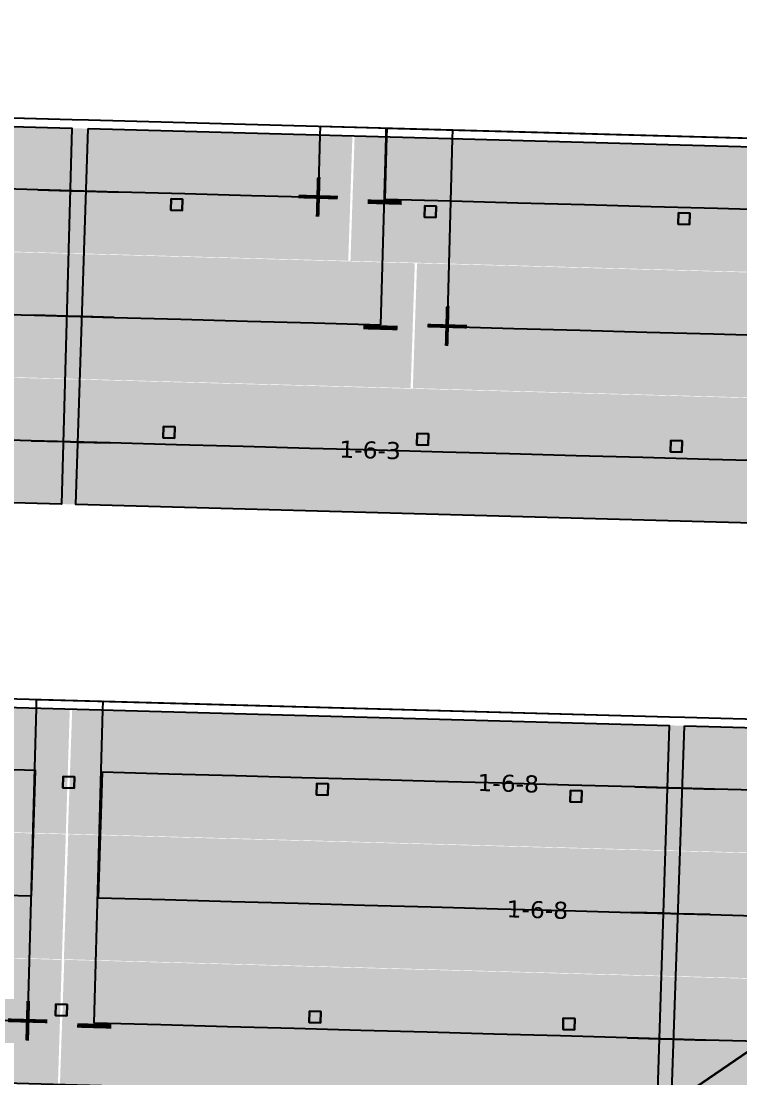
# Model space of a CAD drawing. Header units: metres. Extents: x 1477905 to 1478744, y 4202276 to 4202610.
# Drawn here: x 1478162.43 to 1478175.09, y 4202378.86 to 4202397.47 of the extents above; entities that cross this region are included whole.
import ezdxf

# ---------------------------------------------------------------- set-up
doc = ezdxf.new("R2010")
doc.units = ezdxf.units.M
doc.layers.add('Nouveau Terrain - CN - Courbes', color=22, linetype='Continuous', lineweight=0)
for name, color, linetype in [('PVcase DC Extensions', 170, 'Continuous'), ('PVcase Device Coloring', 7, 'Continuous'), ('PVcase Polarity Symbols', 7, 'Continuous'), ('PVcase Poles', 7, 'Continuous'), ('PVcase PV Modules (full frames)', 142, 'Continuous'), ('PVcase PV Modules (optimised)', 142, 'Continuous'), ('PVcase String Cables', 150, 'Continuous'), ('PVcase Stringing Numbers', 7, 'Continuous'), ('PVcase Strings', 92, 'Continuous')]:
    doc.layers.add(name, color=color, linetype=linetype)
doc.styles.get("Standard").update_dxf_attribs({"font": 'verdana.ttf'})
doc.styles.add('UBS-Style de texte', font='verdana.ttf')

# ---------------------------------------------------------------- blocks, each defined once
blk = doc.blocks.new('3P18@15DEG F FX ID1 PVBlock')
at = {"layer": 'PVcase PV Modules (optimised)', "color": 0}
blk.add_polyline3d([(0, 0, 1.773945735132677), (21.06698842950539, -0.5810537936249766, 1.773945735132684), (20.88445742833417, -7.198992669318528, 7.019385073192552e-15), (-0.1825310011712116, -6.617938875693552, 0)], close=True, dxfattribs=at)

msp = doc.modelspace()

# ---------------------------------------------------------------- hatches: boundary and pattern name
at = {"layer": 'PVcase Device Coloring', "true_color": 0x004f27, "transparency": 33554582}
for points in [[(1478152.818742051, 4202395.873040023), (1478152.745457013, 4202393.673845501), (1478168.19179452, 4202393.247816266), (1478168.265079558, 4202395.447010788)], [(1478168.304055795, 4202395.445935775), (1478168.230770758, 4202393.246741252), (1478184.603788588, 4202392.795153017), (1478184.677073626, 4202394.99434754)], [(1478152.758105498, 4202393.663833709), (1478152.684820461, 4202391.464639186), (1478169.290473065, 4202391.006634595), (1478169.363758103, 4202393.205829117)], [(1478169.40273434, 4202393.204754105), (1478169.329449303, 4202391.005559582), (1478184.530181843, 4202390.586304436), (1478184.60346688, 4202392.785498959)], [(1478152.697468945, 4202391.454627393), (1478152.624183908, 4202389.25543287), (1478184.456575097, 4202388.377455856), (1478184.529860134, 4202390.576650378)], [(1478146.665287697, 4202385.81837181), (1478146.595874422, 4202383.6190705), (1478163.219830808, 4202383.160561066), (1478163.289244084, 4202385.359862376)], [(1478163.332045638, 4202385.358681857), (1478163.255288715, 4202383.159583093), (1478178.685809379, 4202382.733990102), (1478178.762566302, 4202384.933088866)], [(1478147.7831845, 4202383.576660076), (1478147.713771224, 4202381.377358766), (1478163.15011282, 4202380.951605229), (1478163.219526096, 4202383.150906539)], [(1478163.262327651, 4202383.149726019), (1478163.185570728, 4202380.950627255), (1478179.780832508, 4202380.492909253), (1478179.857589431, 4202382.692008017)], [(1478131.313779562, 4202381.820028041), (1478131.244366286, 4202379.620726731), (1478163.080394833, 4202378.742649391), (1478163.149808109, 4202380.941950701)], [(1478163.192609663, 4202380.940770182), (1478163.11585274, 4202378.741671418), (1478194.941259645, 4202377.863887033), (1478195.018016568, 4202380.062985797)]]:
    msp.add_hatch(color=118, dxfattribs=at).paths.add_polyline_path(points, flags=0)

# ---------------------------------------------------------------- linework, layer by layer
at = {"layer": 'Nouveau Terrain - CN - Courbes', "linetype": 'Continuous', "lineweight": 35}
msp.add_polyline3d([(1478113.089955006, 4202394.656081598, 80), (1478114.871404841, 4202391.113305584, 80), (1478117.07712015, 4202386.019406037, 80), (1478118.708038083, 4202383.220201635, 80), (1478120.217768105, 4202381.848457693, 80), (1478124.936661209, 4202379.170864936, 80), (1478128.488667265, 4202376.942604651, 80), (1478146.541307, 4202371.499062004, 80), (1478150.382752854, 4202370.897508643, 80), (1478154.257961137, 4202370.857641023, 80), (1478158.166931851, 4202371.379459148, 80), (1478163.243427384, 4202372.797806688, 80), (1478167.362408115, 4202374.391370058, 80), (1478170.702755752, 4202376.232581834, 80), (1478177.097571448, 4202380.604753485, 80), (1478179.79088818, 4202382.881526322, 80), (1478185.739123599, 4202391.800957453, 80), (1478190.94616352, 4202400.117063072, 80), (1478192.88895124, 4202402.352852366, 80), (1478208.666926566, 4202422.322712625, 80)], dxfattribs=at)
at = {"layer": 'PVcase DC Extensions'}
for points in [[(1478162.7291856, 4202394.499089733, 82.90935822342513), (1478163.295969987, 4202394.483457115, 82.90964163638263), (1478163.578272114, 4202394.475670869, 82.90401130693212), (1478164.144926641, 4202394.460041832, 82.89187126533847)], [(1478164.071319895, 4202392.251193251, 82.29982904230883), (1478163.504665369, 4202392.266822288, 82.31196908344496), (1478163.235333434, 4202392.274250799, 82.31746373507166), (1478162.668549047, 4202392.289883418, 82.31718032223885)], [(1478162.607912494, 4202390.080677102, 81.72500242080304), (1478163.174696881, 4202390.065044483, 81.72528583376068), (1478163.431058623, 4202390.057973708, 81.7199268604632), (1478163.99771315, 4202390.042344671, 81.70778681907615)], [(1478173.239639878, 4202383.984810153, 82.49373350881044), (1478173.806361908, 4202383.969179252, 82.48531830054213), (1478174.07469048, 4202383.961778416, 82.47972382615029), (1478174.64126366, 4202383.946151622, 82.46424365302636)], [(1478174.564169788, 4202381.73739922, 81.8722864216409), (1478173.997596609, 4202381.753026016, 81.88776659534254), (1478173.736643921, 4202381.760223416, 81.89320554998268), (1478173.169921891, 4202381.775854316, 81.9016207579994)], [(1478173.100203903, 4202379.566898478, 81.30950800722982), (1478173.666925933, 4202379.551267576, 81.3010927986702), (1478173.920502737, 4202379.544273612, 81.29580936354452), (1478174.487075916, 4202379.528646818, 81.28032919050595)]]:
    msp.add_polyline3d(points, dxfattribs=at)
at = {"layer": 'PVcase Poles'}
for points in [[(1478165.068056578, 4202394.138657781, 79.42813706958549), (1478165.07357073, 4202394.338581753, 79.42813706958549), (1478165.07357073, 4202394.338581753, 82.84624111600563), (1478165.068056578, 4202394.138657781, 82.79263898945062), (1478165.068056578, 4202394.138657781, 79.42813706958549), (1478165.267980549, 4202394.133143629, 79.42813706958549), (1478165.267980549, 4202394.133143629, 82.78835580590642), (1478165.068056578, 4202394.138657781, 82.79263898945062), (1478165.267980549, 4202394.133143629, 82.78835580590642), (1478165.273494701, 4202394.333067601, 82.84195793246143), (1478165.273494701, 4202394.333067601, 79.42813706958549), (1478165.267980549, 4202394.133143629, 79.42813706958549), (1478165.273494701, 4202394.333067601, 79.42813706958549), (1478165.07357073, 4202394.338581753, 79.42813706958549), (1478165.273494701, 4202394.333067601, 79.42813706958549), (1478165.273494701, 4202394.333067601, 82.84195793246143), (1478165.07357073, 4202394.338581753, 82.84624111600563)], [(1478169.534333614, 4202394.015472295, 79.33356915029123), (1478169.539847767, 4202394.215396266, 79.33356915029123), (1478169.539847767, 4202394.215396266, 82.75055532041313), (1478169.534333614, 4202394.015472295, 82.69695319385812), (1478169.534333614, 4202394.015472295, 79.33356915029123), (1478169.734257585, 4202394.009958142, 79.33356915029123), (1478169.734257585, 4202394.009958142, 82.69267001031393), (1478169.534333614, 4202394.015472295, 82.69695319385812), (1478169.734257585, 4202394.009958142, 82.69267001031393), (1478169.739771737, 4202394.209882114, 82.74627213686892), (1478169.739771737, 4202394.209882114, 79.33356915029123), (1478169.734257585, 4202394.009958142, 79.33356915029123), (1478169.739771737, 4202394.209882114, 79.33356915029123), (1478169.539847767, 4202394.215396266, 79.33356915029123), (1478169.739771737, 4202394.209882114, 79.33356915029123), (1478169.739771737, 4202394.209882114, 82.74627213686892), (1478169.539847767, 4202394.215396266, 82.75055532041313)], [(1478174.000610651, 4202393.892286808, 79.23900123100185), (1478174.006124803, 4202394.09221078, 79.23900123100185), (1478174.006124803, 4202394.09221078, 82.6548695248239), (1478174.000610651, 4202393.892286808, 82.60126739826889), (1478174.000610651, 4202393.892286808, 79.23900123100185), (1478174.200534621, 4202393.886772656, 79.23900123100185), (1478174.200534621, 4202393.886772656, 82.59698421472469), (1478174.000610651, 4202393.892286808, 82.60126739826889), (1478174.200534621, 4202393.886772656, 82.59698421472469), (1478174.206048774, 4202394.086696628, 82.65058634127969), (1478174.206048774, 4202394.086696628, 79.23900123100185), (1478174.200534621, 4202393.886772656, 79.23900123100185), (1478174.206048774, 4202394.086696628, 79.23900123100185), (1478174.006124803, 4202394.09221078, 79.23900123100185), (1478174.206048774, 4202394.086696628, 79.23900123100185), (1478174.206048774, 4202394.086696628, 82.65058634127969), (1478174.006124803, 4202394.09221078, 82.6548695248239)], [(1478164.934467645, 4202390.129816986, 79.40041885804969), (1478164.939981798, 4202390.329740957, 79.40041885804969), (1478164.939981798, 4202390.329740957, 81.77174328142127), (1478164.934467645, 4202390.129816986, 81.71814115486626), (1478164.934467645, 4202390.129816986, 79.40041885804969), (1478165.134391616, 4202390.124302833, 79.40041885804969), (1478165.134391616, 4202390.124302833, 81.71385797132206), (1478164.934467645, 4202390.129816986, 81.71814115486626), (1478165.134391616, 4202390.124302833, 81.71385797132206), (1478165.139905768, 4202390.324226805, 81.76746009787706), (1478165.139905768, 4202390.324226805, 79.40041885804969), (1478165.134391616, 4202390.124302833, 79.40041885804969), (1478165.139905768, 4202390.324226805, 79.40041885804969), (1478164.939981798, 4202390.329740957, 79.40041885804969), (1478165.139905768, 4202390.324226805, 79.40041885804969), (1478165.139905768, 4202390.324226805, 81.76746009787706), (1478164.939981798, 4202390.329740957, 81.77174328142127)], [(1478169.400744681, 4202390.0066315, 79.30585093877227), (1478169.406258834, 4202390.206555472, 79.30585093877227), (1478169.406258834, 4202390.206555472, 81.67605748608536), (1478169.400744681, 4202390.0066315, 81.62245535953035), (1478169.400744681, 4202390.0066315, 79.30585093877227), (1478169.600668652, 4202390.001117348, 79.30585093877227), (1478169.600668652, 4202390.001117348, 81.61817217598615), (1478169.400744681, 4202390.0066315, 81.62245535953035), (1478169.600668652, 4202390.001117348, 81.61817217598615), (1478169.606182804, 4202390.201041319, 81.67177430254115), (1478169.606182804, 4202390.201041319, 79.30585093877227), (1478169.600668652, 4202390.001117348, 79.30585093877227), (1478169.606182804, 4202390.201041319, 79.30585093877227), (1478169.406258834, 4202390.206555472, 79.30585093877227), (1478169.606182804, 4202390.201041319, 79.30585093877227), (1478169.606182804, 4202390.201041319, 81.67177430254115), (1478169.406258834, 4202390.206555472, 81.67605748608536)], [(1478173.867021718, 4202389.883446013, 79.21128301947091), (1478173.87253587, 4202390.083369984, 79.21128301947091), (1478173.87253587, 4202390.083369984, 81.5803716902428), (1478173.867021718, 4202389.883446013, 81.5267695636878), (1478173.867021718, 4202389.883446013, 79.21128301947091), (1478174.066945688, 4202389.87793186, 79.21128301947091), (1478174.066945688, 4202389.87793186, 81.52248638014359), (1478173.867021718, 4202389.883446013, 81.5267695636878), (1478174.066945688, 4202389.87793186, 81.52248638014359), (1478174.072459841, 4202390.077855832, 81.5760885066986), (1478174.072459841, 4202390.077855832, 79.21128301947091), (1478174.066945688, 4202389.87793186, 79.21128301947091), (1478174.072459841, 4202390.077855832, 79.21128301947091), (1478173.87253587, 4202390.083369984, 79.21128301947091), (1478174.072459841, 4202390.077855832, 79.21128301947091), (1478174.072459841, 4202390.077855832, 81.5760885066986), (1478173.87253587, 4202390.083369984, 81.5803716902428)], [(1478163.165631531, 4202383.966740879, 79.37466139223618), (1478163.171145683, 4202384.166664851, 79.37466139223618), (1478163.171145683, 4202384.166664851, 82.61752534293899), (1478163.165631531, 4202383.966740879, 82.56392960103348), (1478163.165631531, 4202383.966740879, 79.37466139223618), (1478163.365555502, 4202383.961226727, 79.37466139223618), (1478163.365555502, 4202383.961226727, 82.5609609466891), (1478163.165631531, 4202383.966740879, 82.56392960103348), (1478163.365555502, 4202383.961226727, 82.5609609466891), (1478163.371069654, 4202384.161150699, 82.6145566885946), (1478163.371069654, 4202384.161150699, 79.37466139223618), (1478163.365555502, 4202383.961226727, 79.37466139223618), (1478163.371069654, 4202384.161150699, 79.37466139223618), (1478163.171145683, 4202384.166664851, 79.37466139223618), (1478163.371069654, 4202384.161150699, 79.37466139223618), (1478163.371069654, 4202384.161150699, 82.6145566885946), (1478163.171145683, 4202384.166664851, 82.61752534293899)], [(1478167.632440617, 4202383.843540719, 79.27495654584072), (1478167.63795477, 4202384.04346469, 79.27495654584072), (1478167.63795477, 4202384.04346469, 82.55119806859466), (1478167.632440617, 4202383.843540719, 82.49760232668915), (1478167.632440617, 4202383.843540719, 79.27495654584072), (1478167.832364588, 4202383.838026566, 79.27495654584072), (1478167.832364588, 4202383.838026566, 82.49463367234476), (1478167.632440617, 4202383.843540719, 82.49760232668915), (1478167.832364588, 4202383.838026566, 82.49463367234476), (1478167.83787874, 4202384.037950538, 82.54822941425026), (1478167.83787874, 4202384.037950538, 79.27495654584072), (1478167.832364588, 4202383.838026566, 79.27495654584072), (1478167.83787874, 4202384.037950538, 79.27495654584072), (1478167.63795477, 4202384.04346469, 79.27495654584072), (1478167.83787874, 4202384.037950538, 79.27495654584072), (1478167.83787874, 4202384.037950538, 82.54822941425026), (1478167.63795477, 4202384.04346469, 82.55119806859466)], [(1478172.099249704, 4202383.720340557, 79.17525169942871), (1478172.104763856, 4202383.920264529, 79.17525169942871), (1478172.104763856, 4202383.920264529, 82.48487079400046), (1478172.099249704, 4202383.720340557, 82.43127505209495), (1478172.099249704, 4202383.720340557, 79.17525169942871), (1478172.299173674, 4202383.714826405, 79.17525169942871), (1478172.299173674, 4202383.714826405, 82.42830639775056), (1478172.099249704, 4202383.720340557, 82.43127505209495), (1478172.299173674, 4202383.714826405, 82.42830639775056), (1478172.304687827, 4202383.914750377, 82.48190213965607), (1478172.304687827, 4202383.914750377, 79.17525169942871), (1478172.299173674, 4202383.714826405, 79.17525169942871), (1478172.304687827, 4202383.914750377, 79.17525169942871), (1478172.104763856, 4202383.920264529, 79.17525169942871), (1478172.304687827, 4202383.914750377, 79.17525169942871), (1478172.304687827, 4202383.914750377, 82.48190213965607), (1478172.104763856, 4202383.920264529, 82.48487079400046)], [(1478163.039100308, 4202379.957705423, 79.26153145433534), (1478163.04461446, 4202380.157629395, 79.26153145433534), (1478163.04461446, 4202380.157629395, 81.54289950767689), (1478163.039100308, 4202379.957705423, 81.48930376577138), (1478163.039100308, 4202379.957705423, 79.26153145433534), (1478163.239024279, 4202379.952191271, 79.26153145433534), (1478163.239024279, 4202379.952191271, 81.486335111427), (1478163.039100308, 4202379.957705423, 81.48930376577138), (1478163.239024279, 4202379.952191271, 81.486335111427), (1478163.244538431, 4202380.152115243, 81.5399308533325), (1478163.244538431, 4202380.152115243, 79.26153145433534), (1478163.239024279, 4202379.952191271, 79.26153145433534), (1478163.244538431, 4202380.152115243, 79.26153145433534), (1478163.04461446, 4202380.157629395, 79.26153145433534), (1478163.244538431, 4202380.152115243, 79.26153145433534), (1478163.244538431, 4202380.152115243, 81.5399308533325), (1478163.04461446, 4202380.157629395, 81.54289950767689)], [(1478167.505909394, 4202379.834505263, 79.17029646549767), (1478167.511423547, 4202380.034429234, 79.17029646549767), (1478167.511423547, 4202380.034429234, 81.47657223333256), (1478167.505909394, 4202379.834505263, 81.42297649142705), (1478167.505909394, 4202379.834505263, 79.17029646549767), (1478167.705833365, 4202379.82899111, 79.17029646549767), (1478167.705833365, 4202379.82899111, 81.42000783708265), (1478167.505909394, 4202379.834505263, 81.42297649142705), (1478167.705833365, 4202379.82899111, 81.42000783708265), (1478167.711347517, 4202380.028915082, 81.47360357898816), (1478167.711347517, 4202380.028915082, 79.17029646549767), (1478167.705833365, 4202379.82899111, 79.17029646549767), (1478167.711347517, 4202380.028915082, 79.17029646549767), (1478167.511423547, 4202380.034429234, 79.17029646549767), (1478167.711347517, 4202380.028915082, 79.17029646549767), (1478167.711347517, 4202380.028915082, 81.47360357898816), (1478167.511423547, 4202380.034429234, 81.47657223333256)], [(1478171.972718481, 4202379.711305101, 79.0772439876573), (1478171.978232633, 4202379.911229073, 79.0772439876573), (1478171.978232633, 4202379.911229073, 81.41024495873663), (1478171.972718481, 4202379.711305101, 81.35664921683112), (1478171.972718481, 4202379.711305101, 79.0772439876573), (1478172.172642451, 4202379.705790949, 79.0772439876573), (1478172.172642451, 4202379.705790949, 81.35368056248673), (1478171.972718481, 4202379.711305101, 81.35664921683112), (1478172.172642451, 4202379.705790949, 81.35368056248673), (1478172.178156604, 4202379.905714921, 81.40727630439224), (1478172.178156604, 4202379.905714921, 79.0772439876573), (1478172.172642451, 4202379.705790949, 79.0772439876573), (1478172.178156604, 4202379.905714921, 79.0772439876573), (1478171.978232633, 4202379.911229073, 79.0772439876573), (1478172.178156604, 4202379.905714921, 79.0772439876573), (1478172.178156604, 4202379.905714921, 81.40727630439224), (1478171.978232633, 4202379.911229073, 81.41024495873663)]]:
    msp.add_polyline3d(points, dxfattribs=at)
at = {"layer": 'PVcase String Cables'}
for points in [[(1478195.321906073, 4202415.617837013, 82.8334404731007), (1478196.031156471, 4202415.598274995, 82.82135230132256), (1478196.031156471, 4202415.598274995, 79.2095591143313), (1478196.920858159, 4202415.573735903, 79.2), (1478196.839460562, 4202412.609262356, 79.2), (1478196.758062965, 4202409.644788809, 79.19999999999999), (1478196.676665368, 4202406.680315262, 79.18995935706012), (1478196.595267771, 4202403.715841715, 79.12778018745232), (1478196.513870174, 4202400.751368168, 79.06387983005455), (1478196.432472577, 4202397.786894621, 78.99806515118361), (1478196.351074979, 4202394.822421074, 78.9367963726739), (1478195.459401897, 4202394.847014529, 78.96292295827881), (1478195.459401897, 4202394.847014529, 82.40454656742232), (1478184.950695873, 4202395.136857736, 82.7383318643755), (1478184.682069472, 4202395.144266787, 82.7475016227976), (1478163.61991048, 4202395.725187377, 83.19873862015675), (1478163.330271285, 4202395.733175987, 83.20443649183466), (1478142.263285487, 4202396.314229707, 83.19390223641838), (1478141.987651624, 4202396.321832033, 83.19058875002122), (1478121.511965347, 4202396.886576975, 82.88971061268275), (1478121.507829733, 4202396.736634006, 82.88970194164665), (1478121.355631795, 4202391.218466414, 81.41039153570513)], [(1478195.321906073, 4202415.617837013, 82.8334404731007), (1478196.031156471, 4202415.598274995, 82.82135230132256), (1478196.031156471, 4202415.598274995, 79.2095591143313), (1478196.920858159, 4202415.573735903, 79.2), (1478196.839460562, 4202412.609262357, 79.20000000000002), (1478196.758062965, 4202409.644788809, 79.19999999999999), (1478196.676665368, 4202406.680315263, 79.18995935708016), (1478196.595267771, 4202403.715841715, 79.12778018745232), (1478196.513870174, 4202400.751368169, 79.06387983007805), (1478196.432472577, 4202397.786894621, 78.99806515118361), (1478196.351074979, 4202394.822421075, 78.93679637269388), (1478195.459401897, 4202394.84701453, 78.9629229582988), (1478195.459401897, 4202394.84701453, 82.40454656742338), (1478184.950695873, 4202395.136857738, 82.73833186437763), (1478184.682069472, 4202395.144266788, 82.74750162279825), (1478163.61991048, 4202395.725187381, 83.19873862015442), (1478163.330271285, 4202395.73317599, 83.20443649183461), (1478142.263285487, 4202396.314229712, 83.19390223641831), (1478141.987651624, 4202396.321832038, 83.19058875002302), (1478135.563708402, 4202396.499012397, 83.09619269194285), (1478135.559572788, 4202396.349069422, 83.09618402090868), (1478135.529239726, 4202395.249298138, 82.80135732739441)], [(1478195.321906073, 4202415.617837013, 82.8334404731007), (1478196.031156471, 4202415.598274995, 82.82135230132256), (1478196.031156471, 4202415.598274995, 79.2095591143313), (1478196.920858159, 4202415.573735903, 79.2), (1478196.839460562, 4202412.609262356, 79.2), (1478196.758062965, 4202409.644788809, 79.19999999999999), (1478196.676665368, 4202406.680315262, 79.18995935706012), (1478196.595267771, 4202403.715841715, 79.12778018745232), (1478196.513870174, 4202400.751368168, 79.06387983005455), (1478196.432472577, 4202397.786894621, 78.99806515118361), (1478196.351074979, 4202394.822421074, 78.9367963726739), (1478195.459401897, 4202394.847014529, 78.96292295827881), (1478195.459401897, 4202394.847014529, 82.40454656742232), (1478184.950695873, 4202395.136857737, 82.73833186437656), (1478184.682069472, 4202395.144266788, 82.74750162279825), (1478163.61991048, 4202395.725187381, 83.1987386201594), (1478163.330271285, 4202395.73317599, 83.20443649183461), (1478142.263285487, 4202396.314229712, 83.19390223641831), (1478141.987651624, 4202396.321832038, 83.19058875002302), (1478136.744830169, 4202396.466435587, 83.11354857991444), (1478136.740694555, 4202396.316492612, 83.11353990888061), (1478136.649429055, 4202393.007523173, 82.22647135915784)], [(1478195.321906073, 4202415.617837013, 82.8334404731007), (1478196.031156471, 4202415.598274995, 82.82135230132256), (1478196.031156471, 4202415.598274995, 79.2095591143313), (1478196.920858159, 4202415.573735903, 79.2), (1478196.839460562, 4202412.609262357, 79.20000000000002), (1478196.758062965, 4202409.644788809, 79.19999999999999), (1478196.676665368, 4202406.680315263, 79.18995935708016), (1478196.595267771, 4202403.715841715, 79.12778018744592), (1478196.513870174, 4202400.751368169, 79.0638798300722), (1478196.432472577, 4202397.786894621, 78.99806515117693), (1478196.35107498, 4202394.822421075, 78.93679637268718), (1478195.459401897, 4202394.84701453, 78.9629229582988), (1478195.459401897, 4202394.84701453, 82.40454656742338), (1478184.950695873, 4202395.136857738, 82.73833186437763), (1478184.682069473, 4202395.144266789, 82.74750162279393), (1478163.61991048, 4202395.725187381, 83.19873862015442), (1478163.330271285, 4202395.733175991, 83.2044364918346), (1478142.263285487, 4202396.314229713, 83.1939022364183), (1478141.987651624, 4202396.321832038, 83.1905887500227), (1478136.736136016, 4202396.466675383, 83.11342082445451), (1478136.732000401, 4202396.316732408, 83.11341215342067), (1478136.701667339, 4202395.216961123, 82.81858545990983)], [(1478195.321906073, 4202415.617837013, 82.8334404731007), (1478196.031156471, 4202415.598274995, 82.82135230132256), (1478196.031156471, 4202415.598274995, 79.2095591143313), (1478196.920858159, 4202415.573735903, 79.2), (1478196.839460562, 4202412.609262356, 79.2), (1478196.758062965, 4202409.644788809, 79.19999999999999), (1478196.676665368, 4202406.680315262, 79.18995935706012), (1478196.595267771, 4202403.715841715, 79.12778018744592), (1478196.513870174, 4202400.751368168, 79.0638798300487), (1478196.432472577, 4202397.786894621, 78.99806515117693), (1478196.35107498, 4202394.822421074, 78.9367963726672), (1478195.459401897, 4202394.847014529, 78.96292295827881), (1478195.459401897, 4202394.847014529, 82.40454656742232), (1478184.950695873, 4202395.136857737, 82.73833186437656), (1478184.682069472, 4202395.144266788, 82.74750162279825), (1478163.61991048, 4202395.725187381, 83.19873862015442), (1478163.330271285, 4202395.733175991, 83.2044364918346), (1478142.263285487, 4202396.314229713, 83.1939022364183), (1478141.987651624, 4202396.321832038, 83.1905887500227), (1478137.917257783, 4202396.434098573, 83.13077671243978), (1478137.913122169, 4202396.284155597, 83.13076804140627), (1478137.821856668, 4202392.975186159, 82.24369949167325)], [(1478195.321906073, 4202415.617837013, 82.8334404731007), (1478196.031156471, 4202415.598274995, 82.82135230132256), (1478196.031156471, 4202415.598274995, 79.2095591143313), (1478196.920858159, 4202415.573735903, 79.2), (1478196.839460562, 4202412.609262357, 79.20000000000002), (1478196.758062965, 4202409.644788809, 79.19999999999999), (1478196.676665368, 4202406.680315263, 79.18995935708016), (1478196.595267771, 4202403.715841715, 79.12778018745232), (1478196.513870174, 4202400.751368169, 79.06387983007805), (1478196.432472577, 4202397.786894621, 78.99806515118361), (1478196.351074979, 4202394.822421075, 78.93679637269388), (1478195.459401897, 4202394.84701453, 78.9629229582988), (1478195.459401897, 4202394.84701453, 82.40454656742338), (1478184.950695873, 4202395.136857737, 82.73833186437656), (1478184.682069472, 4202395.144266788, 82.74750162279825), (1478163.61991048, 4202395.725187378, 83.19873862015741), (1478163.330271285, 4202395.733175988, 83.20443649183464), (1478152.211260563, 4202396.039852159, 83.19887658402243), (1478152.207124949, 4202395.889909186, 83.19887657398051), (1478152.054927011, 4202390.371741593, 81.71972554630504)], [(1478194.468032005, 4202384.649969595, 82.21840412858013), (1478195.177436836, 4202384.630403308, 82.19902144339804), (1478195.177436836, 4202384.630403308, 78.75562427276317), (1478196.270473313, 4202384.600255973, 78.72432380726131), (1478196.340604722, 4202387.15441871, 78.7782600811601), (1478196.410736132, 4202389.708581448, 78.82981128767032), (1478196.480867542, 4202392.262744185, 78.87826448598356), (1478196.550998952, 4202394.816906922, 78.93093847375697), (1478195.459401897, 4202394.847014529, 78.96292295827881), (1478195.459401897, 4202394.847014529, 82.40454656742232), (1478184.950695873, 4202395.136857736, 82.7383318643755), (1478184.682069472, 4202395.144266787, 82.7475016227976), (1478163.61991048, 4202395.725187378, 83.19873862015741), (1478163.330271285, 4202395.733175988, 83.20443649183464), (1478153.383814506, 4202396.00751166, 83.19946290343415), (1478153.379678892, 4202395.857568687, 83.19946289339227), (1478153.227480953, 4202390.339401093, 81.72031186550879)], [(1478194.468032005, 4202384.649969595, 82.21840412858013), (1478195.177436836, 4202384.630403308, 82.19902144339804), (1478195.177436836, 4202384.630403308, 78.75562427276317), (1478196.270473313, 4202384.600255973, 78.72432380726131), (1478196.340604722, 4202387.15441871, 78.7782600811601), (1478196.410736132, 4202389.708581447, 78.8298112876563), (1478196.480867542, 4202392.262744184, 78.87826448597279), (1478196.550998952, 4202394.816906921, 78.9309384737437), (1478195.459401897, 4202394.847014528, 78.96292295825884), (1478195.459401897, 4202394.847014528, 82.40454656742125), (1478184.950695873, 4202395.136857734, 82.73833186437336), (1478184.682069472, 4202395.144266785, 82.74750162279626), (1478167.696251189, 4202395.612756819, 83.11140684459319), (1478167.692115575, 4202395.462813849, 83.1113884149273), (1478167.661782513, 4202394.363042565, 82.81652592776472)], [(1478194.468032005, 4202384.649969595, 82.21840412858013), (1478195.177436836, 4202384.630403308, 82.19902144339804), (1478195.177436836, 4202384.630403308, 78.75562427276317), (1478196.270473313, 4202384.600255973, 78.72432380726131), (1478196.340604722, 4202387.15441871, 78.7782600811601), (1478196.410736132, 4202389.708581448, 78.82981128767709), (1478196.480867542, 4202392.262744185, 78.87826448599073), (1478196.550998952, 4202394.816906922, 78.93093847376367), (1478195.459401897, 4202394.847014529, 78.96292295827881), (1478195.459401897, 4202394.847014529, 82.40454656742232), (1478184.950695873, 4202395.136857735, 82.73833186437443), (1478184.682069472, 4202395.144266786, 82.74750162279693), (1478168.855862172, 4202395.580773303, 83.08656326715501), (1478168.851726558, 4202395.430830332, 83.08654483748846), (1478168.760461058, 4202392.121860894, 82.19936859181114)], [(1478194.468032005, 4202384.649969595, 82.21840412858013), (1478195.177436836, 4202384.630403308, 82.19902144339804), (1478195.177436836, 4202384.630403308, 78.75562427276317), (1478196.270473313, 4202384.600255973, 78.72432380726131), (1478196.340604722, 4202387.15441871, 78.7782600811601), (1478196.410736132, 4202389.708581448, 78.82981128767032), (1478196.480867542, 4202392.262744185, 78.87826448598356), (1478196.550998952, 4202394.816906922, 78.93093847375697), (1478195.459401897, 4202394.847014529, 78.96292295827881), (1478195.459401897, 4202394.847014529, 82.40454656742232), (1478184.950695873, 4202395.136857735, 82.73833186437443), (1478184.682069472, 4202395.144266785, 82.74750162279626), (1478168.868536479, 4202395.580423729, 83.08629173200757), (1478168.864400865, 4202395.43048076, 83.08627330234168), (1478168.834067803, 4202394.330709475, 82.79141081492263)], [(1478194.468032005, 4202384.649969595, 82.21840412858013), (1478195.177436836, 4202384.630403308, 82.19902144339804), (1478195.177436836, 4202384.630403308, 78.75562427276317), (1478196.270473313, 4202384.600255973, 78.72432380726131), (1478196.340604722, 4202387.15441871, 78.7782600811601), (1478196.410736132, 4202389.708581448, 78.82981128767032), (1478196.480867542, 4202392.262744185, 78.87826448598356), (1478196.550998952, 4202394.816906922, 78.93093847375697), (1478195.459401897, 4202394.847014529, 78.96292295827881), (1478195.459401897, 4202394.847014529, 82.40454656742232), (1478184.950695873, 4202395.136857735, 82.73833186437443), (1478184.682069472, 4202395.144266786, 82.74750162279693), (1478170.028147463, 4202395.548440214, 83.06144815454945), (1478170.024011849, 4202395.398497243, 83.0614297248829), (1478169.932746348, 4202392.089527805, 82.17425347921555)], [(1478131.845794954, 4202380.704746486, 81.39294990301751), (1478131.997992893, 4202386.222914077, 82.87218565621654), (1478132.002128506, 4202386.372857027, 82.87219027055481), (1478152.484882975, 4202385.807917143, 83.0917480838469), (1478152.781132409, 4202385.799746214, 83.09286821725244), (1478173.845800454, 4202385.21875643, 82.78008072343349), (1478174.118301467, 4202385.211240512, 82.77440882907567), (1478194.468032005, 4202384.649969595, 82.21840412858013)], [(1478146.024816307, 4202384.735428901, 82.72805467583524), (1478146.055149369, 4202385.835200185, 83.02286649076048), (1478146.059284983, 4202385.98514314, 83.02287110509977), (1478152.484882975, 4202385.807917143, 83.0917480838469), (1478152.781132409, 4202385.799746214, 83.09286821725244), (1478173.845800454, 4202385.21875643, 82.78008072343349), (1478174.118301467, 4202385.211240512, 82.77440882907567), (1478194.468032005, 4202384.649969595, 82.21840412858013)], [(1478147.142713109, 4202382.493717168, 82.1484787598935), (1478147.23397861, 4202385.802686606, 83.03550254372702), (1478147.238114224, 4202385.952629562, 83.03550715806607), (1478152.484882975, 4202385.807917143, 83.0917480838469), (1478152.781132409, 4202385.799746215, 83.09286821725289), (1478173.845800454, 4202385.21875643, 82.78008072343349), (1478174.118301467, 4202385.211240512, 82.77440882907567), (1478194.468032005, 4202384.649969595, 82.21840412858013)], [(1478147.19730309, 4202384.703090255, 82.74062274301264), (1478147.227636152, 4202385.802861539, 83.03543455793786), (1478147.231771766, 4202385.952804494, 83.03543917227715), (1478152.484882975, 4202385.807917143, 83.0917480838469), (1478152.781132409, 4202385.799746214, 83.09286821725244), (1478173.845800454, 4202385.21875643, 82.78008072343349), (1478174.118301467, 4202385.211240512, 82.77440882907567), (1478194.468032005, 4202384.649969595, 82.21840412858013)], [(1478148.315199892, 4202382.461378521, 82.16104682694393), (1478148.406465392, 4202385.770347958, 83.0480706108997), (1478148.410601006, 4202385.920290915, 83.04807522523849), (1478152.484882975, 4202385.807917143, 83.0917480838469), (1478152.781132409, 4202385.799746214, 83.09286821725244), (1478173.845800454, 4202385.21875643, 82.78008072343349), (1478174.118301467, 4202385.211240512, 82.77440882907567), (1478194.468032005, 4202384.649969595, 82.21840412858013)], [(1478162.548379441, 4202379.857930946, 81.46619116605534), (1478162.700577379, 4202385.376098537, 82.94550494490937), (1478162.704712993, 4202385.5260415, 82.94551379922716), (1478173.845800454, 4202385.21875643, 82.78008072343349), (1478174.118301467, 4202385.211240512, 82.77440882907567), (1478194.468032005, 4202384.649969595, 82.21840412858013)], [(1478163.720804381, 4202379.825594005, 81.44878192614625), (1478163.873002319, 4202385.343761597, 82.92809570504214), (1478163.877137933, 4202385.49370456, 82.92810455935992), (1478173.845800454, 4202385.21875643, 82.78008072343349), (1478174.118301467, 4202385.211240512, 82.77440882907567), (1478194.468032005, 4202384.649969595, 82.21840412858013)]]:
    msp.add_polyline3d(points, dxfattribs=at)
at = {"layer": 'PVcase Strings'}
for points in [[(1478167.661782513, 4202394.363042565), (1478166.489497222, 4202394.395375654), (1478165.317211932, 4202394.427708743), (1478164.144926641, 4202394.460041832), (1478162.7291856, 4202394.499089733), (1478161.556631657, 4202394.531430231)], [(1478175.867779546, 4202394.136710941), (1478174.695494256, 4202394.16904403), (1478173.523208965, 4202394.201377119), (1478172.350923675, 4202394.233710208), (1478171.178638384, 4202394.266043297), (1478170.006353094, 4202394.298376386), (1478168.834067803, 4202394.330709475)], [(1478161.495995105, 4202392.322223917), (1478162.668549047, 4202392.289883418), (1478164.071319895, 4202392.251193251), (1478165.243605186, 4202392.218860162), (1478166.415890476, 4202392.186527073), (1478167.588175767, 4202392.154193984), (1478168.760461058, 4202392.121860894)], [(1478169.932746348, 4202392.089527805), (1478171.105031639, 4202392.057194716), (1478172.277316929, 4202392.024861627), (1478173.44960222, 4202391.992528538), (1478174.62188751, 4202391.960195449), (1478175.794172801, 4202391.92786236)], [(1478183.926563089, 4202389.492682155), (1478182.754277798, 4202389.525015244), (1478181.581992508, 4202389.557348333), (1478180.409707217, 4202389.589681422), (1478179.237421927, 4202389.622014511), (1478178.065136636, 4202389.6543476), (1478176.892851346, 4202389.686680689), (1478175.720566055, 4202389.719013779), (1478174.548280765, 4202389.751346868), (1478173.375995474, 4202389.783679958), (1478172.203710184, 4202389.816013047), (1478171.031424893, 4202389.848346136), (1478169.859139602, 4202389.880679225), (1478168.686854312, 4202389.913012314), (1478167.514569021, 4202389.945345404), (1478166.342283731, 4202389.977678493), (1478165.16999844, 4202390.010011582), (1478163.99771315, 4202390.042344671), (1478162.607912494, 4202390.080677102), (1478161.435358552, 4202390.113017601)], [(1478161.445672488, 4202382.099223725), (1478162.618097428, 4202382.066886784), (1478162.687815416, 4202384.275842621), (1478161.515390475, 4202384.308179562)], [(1478175.81338066, 4202383.913823174), (1478174.64126366, 4202383.946151622), (1478173.239639878, 4202383.984810153), (1478172.067214938, 4202384.017147094), (1478170.894789998, 4202384.049484035), (1478169.722365057, 4202384.081820975), (1478168.549940117, 4202384.114157916), (1478167.377515177, 4202384.146494857), (1478166.205090236, 4202384.178831798), (1478165.032665296, 4202384.211168739), (1478163.860240356, 4202384.24350568), (1478163.790522368, 4202382.034549843), (1478164.962947309, 4202382.002212902), (1478166.135372249, 4202381.969875961), (1478167.307797189, 4202381.93753902), (1478168.480222129, 4202381.905202079), (1478169.65264707, 4202381.872865138), (1478170.82507201, 4202381.840528198), (1478171.99749695, 4202381.808191257), (1478173.169921891, 4202381.775854316), (1478174.564169788, 4202381.73739922), (1478175.736286789, 4202381.705070772)], [(1478162.548379441, 4202379.857930946), (1478161.3759545, 4202379.890267887), (1478160.20352956, 4202379.922604828), (1478159.03110462, 4202379.954941769), (1478157.858679679, 4202379.987278709), (1478156.686254739, 4202380.01961565), (1478155.513829799, 4202380.051952591), (1478154.341404859, 4202380.084289532), (1478153.168979918, 4202380.116626473), (1478151.77807026, 4202380.154989494), (1478150.605583478, 4202380.187328141), (1478149.433096695, 4202380.219666787), (1478148.260609912, 4202380.252005434), (1478147.088123129, 4202380.284344081), (1478145.915636347, 4202380.316682727), (1478144.743149564, 4202380.349021373), (1478143.570662781, 4202380.38136002), (1478142.398175999, 4202380.413698667), (1478141.225689216, 4202380.446037313), (1478140.053202433, 4202380.47837596)], [(1478175.659192917, 4202379.496318371), (1478174.487075916, 4202379.528646818), (1478173.100203903, 4202379.566898478), (1478171.927778963, 4202379.599235419), (1478170.755354023, 4202379.63157236), (1478169.582929082, 4202379.6639093), (1478168.410504142, 4202379.696246241), (1478167.238079202, 4202379.728583182), (1478166.065654262, 4202379.760920123), (1478164.893229321, 4202379.793257064), (1478163.720804381, 4202379.825594005)]]:
    msp.add_lwpolyline(points, dxfattribs=at)

# ---------------------------------------------------------------- block references
at = {"layer": 'PVcase PV Modules (full frames)', "extrusion": (-0.0004996560315278482, 1.378113599854829e-05, 0.9999998750769574), "rotation": 1.972644458306414e-07}
msp.add_blockref('3P18@15DEG F FX ID1 PVBlock', (1478142.116224626, 4202396.172918849, -599.2289560822121), dxfattribs=at)
at = {"layer": 'PVcase PV Modules (full frames)', "extrusion": (0.02140286887587684, -0.0005903177948950983, 0.9997707580884645), "rotation": 271.5798884593579}
msp.add_blockref('3P18@15DEG F FX ID1 PVBlock', (4241552.148821966, -1361424.50334732, 29237.59885808793), dxfattribs=at)
at = {"layer": 'PVcase PV Modules (full frames)', "extrusion": (0.0148359947331674, -0.000409195222694176, 0.9998898568440162), "rotation": 0.0001739257225543137}
msp.add_blockref('3P18@15DEG F FX ID1 PVBlock', (1477988.858961099, 4202394.305589372, 20291.5804440412), dxfattribs=at)
at = {"layer": 'PVcase PV Modules (full frames)', "extrusion": (0.02729151386222433, -0.0007527339617847024, 0.9996272338540456), "rotation": 271.5798884593579}
msp.add_blockref('3P18@15DEG F FX ID1 PVBlock', (4241541.928320568, -1361239.362370234, 37259.30094904064), dxfattribs=at)

# ---------------------------------------------------------------- texts
at = {"layer": 'PVcase Polarity Symbols', "color": 1, "char_height": 0.7000000000000001, "attachment_point": 5, "rotation": 358.42011154064215}
for insert in [(1478167.661782513, 4202394.363042565), (1478169.932746348, 4202392.089527805), (1478162.548379441, 4202379.857930946)]:
    msp.add_mtext('＋', dxfattribs=dict(at, insert=insert))
at = {"layer": 'PVcase Polarity Symbols', "color": 7, "char_height": 0.7000000000000001, "attachment_point": 5, "rotation": 358.42011154064215}
for insert in [(1478168.834067803, 4202394.330709475), (1478168.760461058, 4202392.121860894), (1478163.720804381, 4202379.825594005)]:
    msp.add_mtext('−', dxfattribs=dict(at, insert=insert))
at = {"layer": 'PVcase Stringing Numbers', "color": 18, "true_color": 0x000000, "char_height": 0.3, "attachment_point": 5, "rotation": 358.42011154064215, "style": 'UBS-Style de texte', "bg_fill": 1, "box_fill_scale": 1.5, "bg_fill_color": 7, "bg_fill_true_color": 16777215, "bg_fill_transparency": 0}
for s, insert in [('1-6-3', (1478168.577022021, 4202389.916041624)), ('1-6-8', (1478171.008927509, 4202384.046335979)), ('1-6-8', (1478171.52158008, 4202381.821317635))]:
    msp.add_mtext(s, dxfattribs=dict(at, insert=insert))

doc.saveas('drawing.dxf')
